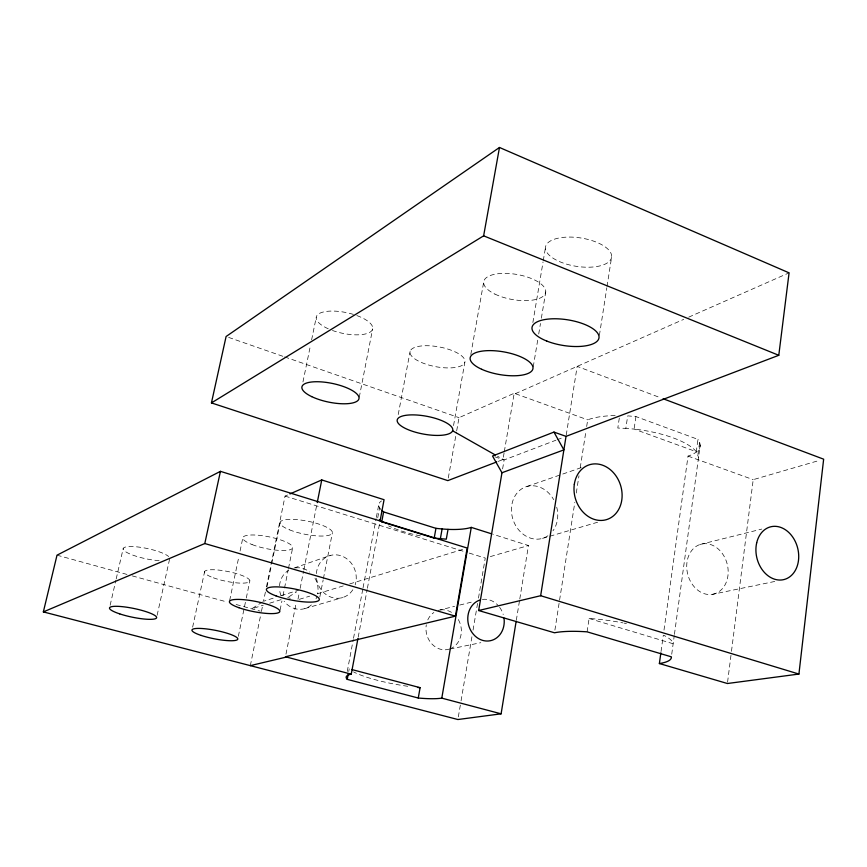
<?xml version="1.0" encoding="UTF-8"?>
<svg xmlns="http://www.w3.org/2000/svg" width="867" height="867" viewBox="0 0 867 867"><rect width="100%" height="100%" fill="white"/><g stroke="black" fill="none" stroke-linecap="round" stroke-linejoin="round"><path stroke-width="0.65" stroke-dasharray="4.33 3.25" d="M727.576 682.166L731.314 652.667M731.477 651.323L753.206 479.657L819.803 460.301M619.309 418.057L617.803 428.038L625.833 428.374L627.697 415.867L635.923 416.572L697.957 439.385L696.266 451.707L698.564 457.299M697.946 454.546L699.626 442.268L697.957 439.385M671.73 654.227L674.244 635.717M674.428 634.384L700.233 445.064L699.626 442.268M661.044 651.507L663.266 635.446M664.003 630.092L688.03 456.096A61.828 20.483 8 0 0 700.233 445.064M635.923 416.572L634.08 429.089A61.958 20.104 8.1 0 1 696.266 451.707L634.08 429.089L625.833 428.374M587.089 631.837L589.105 618.485A63.898 14.132 8.6 0 1 622.864 622.864M599.39 335.356L606.824 287.757M607.03 286.446L611.571 257.358A33.423 14.349 8.8 0 0 564.146 237.287A33.423 14.349 8.8 0 0 559.963 261.801A33.423 14.349 8.8 0 0 611.571 257.358M554.902 630.114L574.832 502.351M576.284 493.03L578.983 475.734M580.229 467.747L585.843 431.82M586.666 426.488L587.707 419.834A61.828 20.483 8 0 1 618.388 415.553M566.238 435.05L577.173 366.383L660.6 397.79M516.309 620.328L519.571 600.289M519.788 598.956L528.469 545.527L492.889 534.235M533.227 366.904L537.843 339.279M538.721 334.012L540.477 323.489M541.355 318.222L545.744 291.908M458.35 716.857L460.832 702.172M461.06 700.839L472.147 635.457M473.046 630.114L477.565 603.432M478.476 598.089L485.26 558.066L468.473 552.864M504.085 452.932L502.968 459.564L497.951 461.482M504.312 451.609L514.185 393.271L587.707 419.834M502.611 468.917L504.117 459.954L555.92 440.219M532.869 322.535L543.056 261.953M543.273 260.642L545.484 247.463M448.282 477.999L456.454 432.091M456.692 430.78L459.022 417.666L514.185 393.271M470.814 354.462L483.905 280.886M453.539 425.545L464.81 362.493A27.917 10.014 10.6 0 0 426.748 345.716A27.917 10.014 10.6 0 0 420.972 362.265A27.917 10.014 10.6 0 0 464.81 362.493M398.235 414.534L410.113 351.449M358.201 637.158L367.153 589.582M367.402 588.26L379.583 523.495M347.244 671.481L353.259 639.608M353.519 638.275L362.796 589.126M363.045 587.793L376.094 518.715M376.343 517.382L378.857 504.106M348.74 671.47L349.228 668.836M377.719 517.816L379.594 507.845A50.264 13.688 10.2 0 1 381.491 500.974M319.815 596.984L323.153 579.969M323.402 578.668L332.375 532.847M359.252 397.292L372.647 328.831M285.98 654.13L296.221 602.749M297.988 599.216L299.408 592.096M300.145 588.411L303.569 571.212M303.829 569.89L317.268 502.427M280.084 610.065L281.927 600.961M282.978 595.759L284.289 589.257M284.549 587.956L288.223 569.738M288.483 568.438L292.688 547.619M302.951 381.946L310.538 345.066M311.621 339.799L316.227 317.409M250.325 665.639L260.88 614.118M261.422 611.473L262.734 605.09M265.4 592.063L263.514 601.264L274.796 597.677M266.483 586.796L285.059 496.097L289.957 493.941M266.96 586.937L271.523 564.666M271.794 563.355L280.106 522.758M238.349 636.28L246.033 599.303M246.304 597.981L249.869 580.814M229.647 600.517L238.956 556.256M240.051 551.054L242.793 538.039M192.647 627.134L204.634 571.537M157.133 615.277L169.661 558.803M110.142 605.253L115.896 580.196M116.2 578.885L123.179 548.562M288.809 596.854L296.557 591.868M262.441 601.947L251.723 608.797L263.286 605.188M515.323 393.683L683.749 319.349M688.701 317.159L789.078 272.856M557.188 439.742L562.239 437.813M526.984 486.463L581.161 467.66M294.151 567.972L330.164 555.509M281.071 595.694L298.616 590.124M269.713 603.183L281.276 599.574M299.332 599.325L309.66 596.171M317.409 593.797L343.234 585.908M349.683 583.935L463.314 549.223M542.558 538.364L597.569 522.248M304.848 608.591L342.671 597.536M490.343 556.592L528.469 545.527M700.168 544.454L761.746 529.076M437.998 610.466L454.579 606.336M459.683 605.068L472.439 601.882M712.436 594.339A25.728 20.385 76 0 0 722.384 553.58A25.728 20.385 76 0 0 687.52 559.432A25.728 20.385 76 0 0 712.436 594.339L776.063 581.193M449.865 649.058L480.817 642.685M57.016 555.173L127.113 574.474M132.304 575.905L227.067 602.001M236.149 604.505L260.208 611.137M287.703 597.569L290.282 598.295M589.105 618.485L673.15 643.769A63.898 14.132 8.6 0 0 663.667 635.208M285.059 496.097L467.172 552.463M494.851 456.801L504.117 459.954L497.485 456.205M228.639 337.404L283.368 356.467M284.647 356.911L459.022 417.666M688.03 456.096L753.206 479.657M379.594 507.845L381.209 509.85M159.127 560.624A23.81 5.159 12.1 0 1 125.834 551.878A23.81 5.159 12.1 0 1 137.452 546.925A23.81 5.159 12.1 0 1 168.664 556.56M449.518 649.036A20.136 17.578 77.6 0 1 432.059 644.138A20.136 17.578 77.6 0 1 426.293 624.771M427.789 619.905A20.136 17.578 77.6 0 1 433.847 612.503M440.241 609.945A20.136 17.578 77.6 0 1 451.49 612.362M458.35 619.58A20.136 17.578 77.6 0 1 451.642 648.148M482.388 599.433A21.036 18.077 77.2 0 1 497.94 605.274M499.63 607.301A21.036 18.077 77.2 0 1 503.218 614.54M407.739 686.274A51.63 9.331 10.1 0 1 353.563 671.892M420.354 535.882A50.351 13.428 10.2 0 1 388.709 525.922M311.394 604.949A20.96 19.128 72.6 0 1 284.116 601.232M281.006 595.662A20.96 19.128 72.6 0 1 279.488 588.498M279.532 585.767A20.96 19.128 72.6 0 1 288.353 570.453M295.365 567.885A20.96 19.128 72.6 0 1 309.747 572.068M314.959 578.148A20.96 19.128 72.6 0 1 317.658 593.841M316.986 596.409A20.96 19.128 72.6 0 1 316 598.837M352.847 589.755A21.924 19.757 72.5 0 1 331.411 597.287A21.924 19.757 72.5 0 1 316.422 577.4M316.39 573.596A21.924 19.757 72.5 0 1 340.341 555.574A21.924 19.757 72.5 0 1 355.167 584.857M624.067 623.091A63.898 14.132 8.6 0 1 626.44 623.568M356.836 315.566A28.784 10.523 11.9 0 1 369.949 332.234A28.784 10.523 11.9 0 1 332.451 330.479M328.246 328.788A28.784 10.523 11.9 0 1 319.219 313.54A28.784 10.523 11.9 0 1 353.368 314.396M547.911 535.784A27.094 22.726 72.2 0 1 515.594 525.424A27.094 22.726 72.2 0 1 521.403 489.064A27.094 22.726 72.2 0 1 553.677 499.652M556.733 507.228A27.094 22.726 72.2 0 1 552.983 530.799M213.38 577.79A23.127 4.974 11.5 0 0 249.674 581.432A23.127 4.974 11.5 0 0 218.506 570.074A23.127 4.974 11.5 0 0 213.38 577.79M252.091 544.574A25.425 6.058 11.4 0 0 292.396 548.367A25.425 6.058 11.4 0 0 258.756 535.286A25.425 6.058 11.4 0 0 252.091 544.574M289.383 529.791A26.628 6.676 11.2 0 0 331.985 533.66A26.628 6.676 11.2 0 0 297.37 519.669A26.628 6.676 11.2 0 0 289.383 529.791M494.916 294.097A31.44 12.734 9.8 0 0 545.332 293.523A31.44 12.734 9.8 0 0 503.857 273.365A31.44 12.734 9.8 0 0 494.916 294.097"/><path stroke-width="1.3" d="M660.86 652.84L659.386 663.548L727.402 683.51L798.919 674.06L823.65 459.185L663.125 398.744M659.386 663.548A64.028 13.699 8.7 0 0 671.372 656.839L587.089 631.837A64.028 13.699 8.7 0 0 554.49 632.78L478.66 610.531L501.96 472.753L492.532 456.009L553.959 432.091L566.032 436.372L778.783 355.297L789.078 272.856L499.479 147.477L226.092 336.515L211.44 402.906L447.816 480.621L496.693 461.959M478.66 610.531L540.65 595.716L566.032 436.372M357.952 638.48L351.243 674.168L285.449 656.763L455.424 616.155L467.194 548.042L220.435 471.345L57.016 555.173L43.35 611.907L457.895 719.523L501.104 713.823L516.093 621.661M348.241 674.092L347.244 679.36L418.262 698.022A51.717 9.038 10.1 0 0 441.791 698.13L471.28 527.385L491.611 533.834M418.262 698.022L420.094 687.683L351.807 669.53M471.28 527.385A50.264 13.688 10.2 0 1 448.033 529.369L446.299 539.176L434.194 538.125L381.751 521.826L379.345 519.799M440.36 538.775L442.094 528.978L448.033 529.369M211.44 402.906L483.634 235.835L499.479 147.477M434.194 538.125L435.949 528.339L383.604 511.92L382.011 510.544M380.082 520.861L384.059 499.706L321.755 479.939L289.957 493.941M381.751 521.826L383.604 511.92M317.268 502.427L321.755 479.939M43.35 611.907L204.796 543.533L220.435 471.345M501.96 472.753L563.875 449.886L553.959 432.091M250.325 665.639L286.468 657.034M435.949 528.339L442.094 528.978M441.791 698.13L501.104 713.823M204.796 543.533L455.424 616.155M540.65 595.716L798.919 674.06M483.634 235.835L778.783 355.297M452.607 430.791A28.243 9.049 10.5 0 1 408.39 429.783A28.243 9.049 10.5 0 1 413.906 414.892A28.243 9.049 10.5 0 1 452.607 430.791L495.263 454.947M347.244 679.36A51.717 9.038 10.1 0 1 351.243 674.168M503.998 618.106A21.036 18.077 77.2 0 1 489.963 640.8A21.036 18.077 77.2 0 1 468.451 624.489A21.036 18.077 77.2 0 1 480.09 599.975M420.094 687.683A51.63 9.331 10.1 0 1 417.699 687.466M119.711 613.879A24.048 4.422 11.7 0 0 156.548 617.9A24.048 4.422 11.7 0 0 122.919 606.727A24.048 4.422 11.7 0 0 119.711 613.879M201.057 635.392A23.344 4.259 11.2 0 0 237.623 639.456A23.344 4.259 11.2 0 0 205.967 628.868A23.344 4.259 11.2 0 0 201.057 635.392M238.902 607.702A25.696 5.202 11.1 0 0 279.553 612.004A25.696 5.202 11.1 0 0 245.339 599.845A25.696 5.202 11.1 0 0 238.902 607.702M275.966 595.867A26.92 5.744 11 0 0 318.948 600.3A26.92 5.744 11 0 0 283.715 587.317A26.92 5.744 11 0 0 275.966 595.867M756.685 542.85A27.202 20.981 75.8 0 0 782.695 579.828A27.202 20.981 75.8 0 0 792.579 536.868A27.202 20.981 75.8 0 0 756.685 542.85M546.86 341.099A33.889 13.016 8.9 0 0 598.967 338A33.889 13.016 8.9 0 0 550.686 318.883A33.889 13.016 8.9 0 0 546.86 341.099M481.705 369.288A31.862 11.531 9.8 0 0 532.62 369.689A31.862 11.531 9.8 0 0 490.375 350.615A31.862 11.531 9.8 0 0 481.705 369.288M311.687 396.62A29.131 9.515 11.7 0 0 358.515 399.774A29.131 9.515 11.7 0 0 321.148 381.881A29.131 9.515 11.7 0 0 311.687 396.62M574.312 484.328A28.73 23.528 72.2 0 0 606.521 519.626A28.73 23.528 72.2 0 0 613.327 472.548A28.73 23.528 72.2 0 0 574.312 484.328"/></g></svg>
